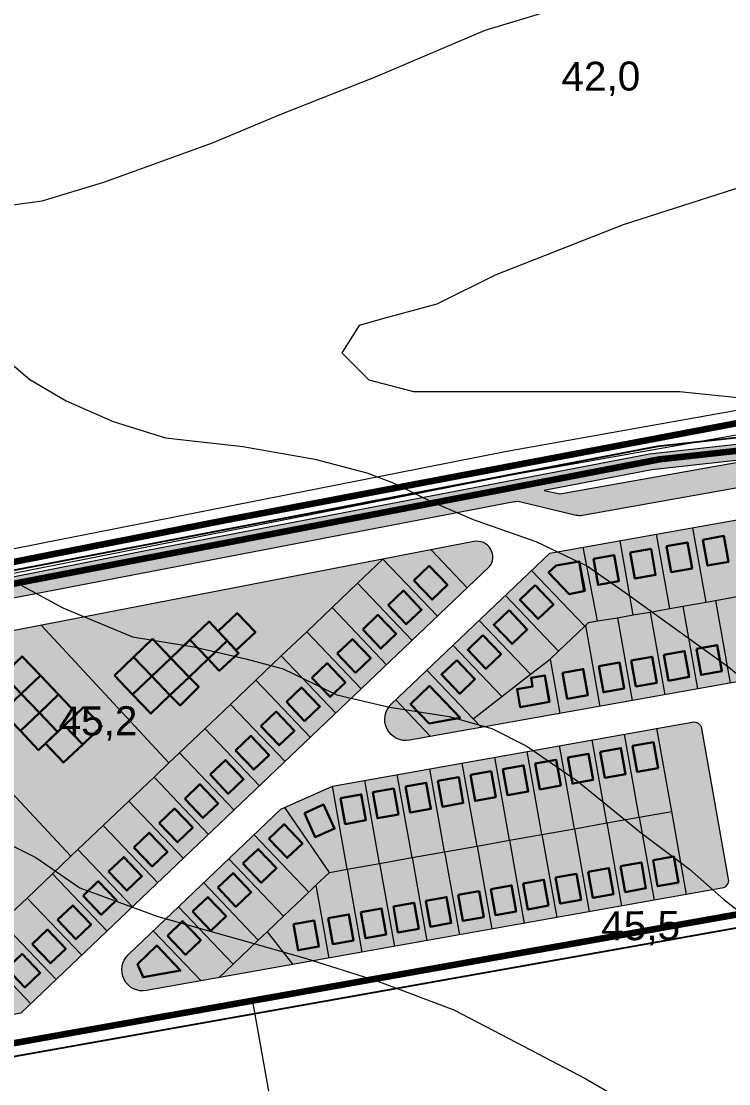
# Model space of a CAD drawing. Header units: metres. Extents: x 783184 to 1587399, y 282652 to 580595.
# Drawn here: x 785685 to 785953.2, y 289408.8 to 289811.7 of the extents above; entities that cross this region are included whole.
import ezdxf

# ---------------------------------------------------------------- set-up
doc = ezdxf.new("R2010")
doc.units = ezdxf.units.M
doc.header["$LTSCALE"] = 0.5
doc.linetypes.add('CACHE', pattern=[0.375, 0.25, -0.125])
for name, color, linetype in [('cladiri', 18, 'CONTINUOUS'), ('curbe  de nivelI', 7, 'CONTINUOUS'), ('drumuri extravilan', 7, 'CONTINUOUS'), ('institutii publice servicii', 20, 'CONTINUOUS'), ('Limita intravilan existent', 1, 'CONTINUOUS'), ('Limita intravilan propus', 5, 'CONTINUOUS'), ('locuinte si functiuni complementare', 51, 'CONTINUOUS'), ('proprietati extravilan', 7, 'CONTINUOUS'), ('spatii verzi', 90, 'CONTINUOUS'), ('strazi', 7, 'CONTINUOUS')]:
    doc.layers.add(name, color=color, linetype=linetype)
doc.layers.add('cote de nivel', color=1, linetype='CONTINUOUS', lineweight=211)
doc.layers.add('Limite proprietati', color=7, linetype='CONTINUOUS', lineweight=5)
doc.styles.add('arial', font='arial.ttf')

msp = doc.modelspace()

# ---------------------------------------------------------------- hatches: boundary and pattern name
at = {"layer": 'cladiri', "linetype": 'ByBlock', "lineweight": 30}
h = msp.add_hatch(color=0, dxfattribs=at)
h.dxf.hatch_style = 1
h.paths.add_polyline_path([(785951.33228, 289616.53032), (785943.45654, 289615.12581), (785945.21218, 289605.28113), (785953.08792, 289606.68564)])
h = msp.add_hatch(color=0, dxfattribs=at)
h.dxf.hatch_style = 1
h.paths.add_polyline_path([(785937.54836, 289614.08011), (785929.67261, 289612.6756), (785931.42825, 289602.83092), (785939.304, 289604.23543)])
h = msp.add_hatch(color=0, dxfattribs=at)
h.dxf.hatch_style = 1
h.paths.add_polyline_path([(785909.84717, 289609.21988), (785901.97142, 289607.81537), (785903.72706, 289597.97069), (785911.60281, 289599.3752)])
h = msp.add_hatch(color=0, dxfattribs=at)
h.dxf.hatch_style = 1
h.paths.add_polyline_path([(785923.76633, 289611.61927), (785915.89059, 289610.21476), (785917.64622, 289600.37008), (785925.52197, 289601.77459)])
h = msp.add_hatch(color=0, dxfattribs=at)
h.dxf.hatch_style = 1
h.paths.add_polyline_path([(785839.68174, 289605.18639), (785833.89123, 289599.66642), (785840.79119, 289592.42829), (785846.5817, 289597.94826)])
h = msp.add_hatch(color=0, dxfattribs=at)
h.dxf.hatch_style = 1
h.paths.add_polyline_path([(785896.46446, 289606.89336), (785887.77927, 289605.34613), (785884.93505, 289602.63694), (785892.6775, 289594.5086), (785898.46999, 289595.63556)])
h = msp.add_hatch(color=0, dxfattribs=at)
h.dxf.hatch_style = 1
h.paths.add_polyline_path([(785829.88874, 289595.79541), (785824.09823, 289590.27544), (785830.9982, 289583.03731), (785836.7887, 289588.55728)])
h = msp.add_hatch(color=0, dxfattribs=at)
h.dxf.hatch_style = 1
h.paths.add_polyline_path([(785879.87399, 289597.81834), (785874.08349, 289592.29838), (785880.98345, 289585.06024), (785886.77395, 289590.58021)])
h = msp.add_hatch(color=0, dxfattribs=at)
h.dxf.hatch_style = 1
h.paths.add_polyline_path([(785869.95817, 289588.36579), (785864.16766, 289582.84582), (785871.06762, 289575.60769), (785876.85813, 289581.12766)])
h = msp.add_hatch(color=0, dxfattribs=at)
h.dxf.hatch_style = 1
h.paths.add_polyline_path([(785763.09006, 289576.8054), (785756.1901, 289584.04353), (785748.95197, 289577.14357), (785755.85193, 289569.90544)])
h = msp.add_hatch(color=0, dxfattribs=at)
h.dxf.hatch_style = 1
h.paths.add_polyline_path([(785773.77817, 289580.08629), (785766.87821, 289587.32442), (785759.64008, 289580.42446), (785766.54004, 289573.18633)])
h = msp.add_hatch(color=0, dxfattribs=at)
h.dxf.hatch_style = 1
h.paths.add_polyline_path([(785820.25342, 289586.61026), (785814.46292, 289581.09029), (785821.36288, 289573.85216), (785827.15338, 289579.37213)])
h = msp.add_hatch(color=0, dxfattribs=at)
h.dxf.hatch_style = 1
h.paths.add_polyline_path([(785741.71384, 289570.2436), (785734.81388, 289577.48174), (785727.57575, 289570.58177), (785734.47571, 289563.34364)])
h = msp.add_hatch(color=0, dxfattribs=at)
h.dxf.hatch_style = 1
h.paths.add_polyline_path([(785755.85193, 289569.90544), (785748.95197, 289577.14357), (785741.71384, 289570.2436), (785748.6138, 289563.00547)])
h = msp.add_hatch(color=0, dxfattribs=at)
h.dxf.hatch_style = 1
h.paths.add_polyline_path([(785767.31508, 289572.08643), (785763.09006, 289576.8054), (785755.86905, 289569.88739), (785760.09227, 289565.43506)])
h = msp.add_hatch(color=0, dxfattribs=at)
h.dxf.hatch_style = 1
h.paths.add_polyline_path([(785810.61084, 289577.43274), (785804.82033, 289571.91277), (785811.72029, 289564.67464), (785817.5108, 289570.19461)])
h = msp.add_hatch(color=0, dxfattribs=at)
h.dxf.hatch_style = 1
h.paths.add_polyline_path([(785860.04234, 289578.91324), (785854.25183, 289573.39327), (785861.1518, 289566.15514), (785866.9423, 289571.6751)])
h = msp.add_hatch(color=0, dxfattribs=at)
h.dxf.hatch_style = 1
h.paths.add_polyline_path([(785936.51695, 289572.90602), (785928.6412, 289571.50151), (785930.39684, 289561.65682), (785938.27258, 289563.06133)])
h = msp.add_hatch(color=0, dxfattribs=at)
h.dxf.hatch_style = 1
h.paths.add_polyline_path([(785948.87734, 289575.10825), (785941.0016, 289573.70374), (785942.75724, 289563.85906), (785950.63298, 289565.26357)])
h = msp.add_hatch(color=0, dxfattribs=at)
h.dxf.hatch_style = 1
h.paths.add_polyline_path([(785692.24412, 289563.62263), (785685.34416, 289570.86076), (785678.10603, 289563.9608), (785685.00599, 289556.72266)])
h = msp.add_hatch(color=0, dxfattribs=at)
h.dxf.hatch_style = 1
h.paths.add_polyline_path([(785734.47571, 289563.34364), (785727.57575, 289570.58177), (785720.33762, 289563.68181), (785727.23758, 289556.44368)])
h = msp.add_hatch(color=0, dxfattribs=at)
h.dxf.hatch_style = 1
h.paths.add_polyline_path([(785748.6138, 289563.00547), (785741.71384, 289570.2436), (785734.47571, 289563.34364), (785741.37567, 289556.10551)])
h = msp.add_hatch(color=0, dxfattribs=at)
h.dxf.hatch_style = 1
h.paths.add_polyline_path([(785800.97552, 289568.24759), (785795.18501, 289562.72762), (785802.08497, 289555.48949), (785807.87548, 289561.00946)])
h = msp.add_hatch(color=0, dxfattribs=at)
h.dxf.hatch_style = 1
h.paths.add_polyline_path([(785850.11529, 289569.47245), (785844.32479, 289563.95248), (785851.22475, 289556.71435), (785857.01525, 289562.23432)])
h = msp.add_hatch(color=0, dxfattribs=at)
h.dxf.hatch_style = 1
h.paths.add_polyline_path([(785911.8091, 289568.50521), (785903.93335, 289567.1007), (785905.68899, 289557.25602), (785913.56473, 289558.66053)])
h = msp.add_hatch(color=0, dxfattribs=at)
h.dxf.hatch_style = 1
h.paths.add_polyline_path([(785924.15655, 289570.70378), (785916.28081, 289569.29927), (785918.03644, 289559.45459), (785925.91219, 289560.8591)])
h = msp.add_hatch(color=0, dxfattribs=at)
h.dxf.hatch_style = 1
h.paths.add_polyline_path([(785699.14408, 289556.3845), (785692.24412, 289563.62263), (785685.00599, 289556.72266), (785691.90595, 289549.48453)])
h = msp.add_hatch(color=0, dxfattribs=at)
h.dxf.hatch_style = 1
h.paths.add_polyline_path([(785883.48295, 289563.59269), (785878.34391, 289562.73555), (785878.8876, 289559.47585), (785872.9839, 289558.49117), (785874.13064, 289551.61581), (785885.15303, 289553.57965)])
h = msp.add_hatch(color=0, dxfattribs=at)
h.dxf.hatch_style = 1
h.paths.add_polyline_path([(785898.09499, 289566.06191), (785890.21925, 289564.6574), (785891.97488, 289554.81272), (785899.85063, 289556.21723)])
h = msp.add_hatch(color=0, dxfattribs=at)
h.dxf.hatch_style = 1
h.paths.add_polyline_path([(785741.37567, 289556.10551), (785734.47571, 289563.34364), (785727.23758, 289556.44368), (785734.13754, 289549.20555)])
h = msp.add_hatch(color=0, dxfattribs=at)
h.dxf.hatch_style = 1
h.paths.add_polyline_path([(785748.6138, 289563.00547), (785741.37567, 289556.10551), (785745.22182, 289552.27378), (785752.30299, 289559.34974)])
h = msp.add_hatch(color=0, dxfattribs=at)
h.dxf.hatch_style = 1
h.paths.add_polyline_path([(785839.83488, 289559.67793), (785832.62862, 289552.81378), (785839.62557, 289545.46809), (785851.37594, 289547.56163)])
h = msp.add_hatch(color=0, dxfattribs=at)
h.dxf.hatch_style = 1
h.paths.add_polyline_path([(785706.04404, 289549.14636), (785699.14408, 289556.3845), (785691.90595, 289549.48453), (785698.80591, 289542.2464)])
h = msp.add_hatch(color=0, dxfattribs=at)
h.dxf.hatch_style = 1
h.paths.add_polyline_path([(785791.31368, 289559.09654), (785785.52318, 289553.57657), (785792.42314, 289546.33844), (785798.21364, 289551.85841)])
h = msp.add_hatch(color=0, dxfattribs=at)
h.dxf.hatch_style = 1
h.paths.add_polyline_path([(785715.52917, 289544.37262), (785708.62921, 289551.61075), (785701.39108, 289544.71079), (785708.29104, 289537.47266)])
h = msp.add_hatch(color=0, dxfattribs=at)
h.dxf.hatch_style = 1
h.paths.add_polyline_path([(785698.80591, 289542.2464), (785691.90595, 289549.48453), (785684.66782, 289542.58457), (785691.56778, 289535.34644)])
h = msp.add_hatch(color=0, dxfattribs=at)
h.dxf.hatch_style = 1
h.paths.add_polyline_path([(785781.67523, 289549.90841), (785775.88473, 289544.38844), (785782.78469, 289537.15031), (785788.5752, 289542.67028)])
h = msp.add_hatch(color=0, dxfattribs=at)
h.dxf.hatch_style = 1
h.paths.add_polyline_path([(785708.29104, 289537.47266), (785701.39108, 289544.71079), (785694.15295, 289537.81083), (785701.05291, 289530.5727)])
h = msp.add_hatch(color=0, dxfattribs=at)
h.dxf.hatch_style = 1
h.paths.add_polyline_path([(785772.05503, 289540.70739), (785766.26453, 289535.18742), (785773.16449, 289527.94929), (785778.95499, 289533.46926)])
h = msp.add_hatch(color=0, dxfattribs=at)
h.dxf.hatch_style = 1
h.paths.add_polyline_path([(785912.37871, 289536.08461), (785904.50296, 289534.6801), (785906.2586, 289524.83542), (785914.13435, 289526.23993)])
h = msp.add_hatch(color=0, dxfattribs=at)
h.dxf.hatch_style = 1
h.paths.add_polyline_path([(785924.68175, 289538.2949), (785916.80601, 289536.89039), (785918.56164, 289527.04571), (785926.43739, 289528.45022)])
h = msp.add_hatch(color=0, dxfattribs=at)
h.dxf.hatch_style = 1
h.paths.add_polyline_path([(785762.40345, 289531.53931), (785756.61295, 289526.01934), (785763.51291, 289518.78121), (785769.30341, 289524.30118)])
h = msp.add_hatch(color=0, dxfattribs=at)
h.dxf.hatch_style = 1
h.paths.add_polyline_path([(785887.76631, 289531.69945), (785879.89056, 289530.29494), (785881.6462, 289520.45026), (785889.52194, 289521.85477)])
h = msp.add_hatch(color=0, dxfattribs=at)
h.dxf.hatch_style = 1
h.paths.add_polyline_path([(785900.07251, 289533.89203), (785892.19676, 289532.48752), (785893.9524, 289522.64284), (785901.82814, 289524.04735)])
h = msp.add_hatch(color=0, dxfattribs=at)
h.dxf.hatch_style = 1
h.paths.add_polyline_path([(785863.1539, 289527.31429), (785855.27816, 289525.90978), (785857.03379, 289516.0651), (785864.90954, 289517.46961)])
h = msp.add_hatch(color=0, dxfattribs=at)
h.dxf.hatch_style = 1
h.paths.add_polyline_path([(785875.4601, 289529.50687), (785867.58436, 289528.10236), (785869.34, 289518.25768), (785877.21574, 289519.66219)])
h = msp.add_hatch(color=0, dxfattribs=at)
h.dxf.hatch_style = 1
h.paths.add_polyline_path([(785850.8477, 289525.12171), (785842.97196, 289523.7172), (785844.72759, 289513.87252), (785852.60334, 289515.27703)])
h = msp.add_hatch(color=0, dxfattribs=at)
h.dxf.hatch_style = 1
h.paths.add_polyline_path([(785752.75896, 289522.36379), (785746.96846, 289516.84382), (785753.86842, 289509.60569), (785759.65892, 289515.12566)])
h = msp.add_hatch(color=0, dxfattribs=at)
h.dxf.hatch_style = 1
h.paths.add_polyline_path([(785826.2353, 289520.73655), (785818.35955, 289519.33204), (785820.11519, 289509.48736), (785827.99093, 289510.89187)])
h = msp.add_hatch(color=0, dxfattribs=at)
h.dxf.hatch_style = 1
h.paths.add_polyline_path([(785838.5415, 289522.92913), (785830.66575, 289521.52462), (785832.42139, 289511.67994), (785840.29714, 289513.08445)])
h = msp.add_hatch(color=0, dxfattribs=at)
h.dxf.hatch_style = 1
h.paths.add_polyline_path([(785813.9291, 289518.54397), (785806.05335, 289517.13946), (785807.80899, 289507.29478), (785815.68473, 289508.69929)])
h = msp.add_hatch(color=0, dxfattribs=at)
h.dxf.hatch_style = 1
h.paths.add_polyline_path([(785743.13818, 289513.16338), (785737.34767, 289507.64341), (785744.24763, 289500.40528), (785750.03814, 289505.92525)])
h = msp.add_hatch(color=0, dxfattribs=at)
h.dxf.hatch_style = 1
h.paths.add_polyline_path([(785799.63261, 289514.69875), (785792.34783, 289511.3924), (785796.48075, 289502.28642), (785803.76554, 289505.59276)])
h = msp.add_hatch(color=0, dxfattribs=at)
h.dxf.hatch_style = 1
h.paths.add_polyline_path([(785784.72046, 289507.18195), (785778.92995, 289501.66198), (785785.82992, 289494.42385), (785791.62042, 289499.94382)])
h = msp.add_hatch(color=0, dxfattribs=at)
h.dxf.hatch_style = 1
h.paths.add_polyline_path([(785733.50286, 289503.97823), (785727.71235, 289498.45826), (785734.61232, 289491.22013), (785740.40282, 289496.7401)])
h = msp.add_hatch(color=0, dxfattribs=at)
h.dxf.hatch_style = 1
h.paths.add_polyline_path([(785774.86179, 289497.79122), (785769.07129, 289492.27125), (785775.97125, 289485.03312), (785781.76176, 289490.55309)])
h = msp.add_hatch(color=0, dxfattribs=at)
h.dxf.hatch_style = 1
h.paths.add_polyline_path([(785723.86754, 289494.79308), (785718.07704, 289489.27311), (785724.977, 289482.03498), (785730.7675, 289487.55495)])
h = msp.add_hatch(color=0, dxfattribs=at)
h.dxf.hatch_style = 1
h.paths.add_polyline_path([(785920.09697, 289492.76759), (785912.22123, 289491.36308), (785913.97687, 289481.51839), (785921.85261, 289482.9229)])
h = msp.add_hatch(color=0, dxfattribs=at)
h.dxf.hatch_style = 1
h.paths.add_polyline_path([(785932.40318, 289494.96016), (785924.52743, 289493.55565), (785926.28307, 289483.71097), (785934.15881, 289485.11548)])
h = msp.add_hatch(color=0, dxfattribs=at)
h.dxf.hatch_style = 1
h.paths.add_polyline_path([(785765.30381, 289488.68711), (785759.5133, 289483.16714), (785766.41326, 289475.92901), (785772.20377, 289481.44898)])
h = msp.add_hatch(color=0, dxfattribs=at)
h.dxf.hatch_style = 1
h.paths.add_polyline_path([(785895.48457, 289488.38243), (785887.60883, 289486.97792), (785889.36446, 289477.13324), (785897.24021, 289478.53775)])
h = msp.add_hatch(color=0, dxfattribs=at)
h.dxf.hatch_style = 1
h.paths.add_polyline_path([(785907.79079, 289490.57491), (785899.91504, 289489.1704), (785901.67068, 289479.32572), (785909.54643, 289480.73023)])
h = msp.add_hatch(color=0, dxfattribs=at)
h.dxf.hatch_style = 1
h.paths.add_polyline_path([(785714.21769, 289485.62319), (785708.42719, 289480.10322), (785715.32715, 289472.86509), (785721.11766, 289478.38506)])
h = msp.add_hatch(color=0, dxfattribs=at)
h.dxf.hatch_style = 1
h.paths.add_polyline_path([(785870.87217, 289483.99727), (785862.99642, 289482.59276), (785864.75206, 289472.74808), (785872.6278, 289474.15259)])
h = msp.add_hatch(color=0, dxfattribs=at)
h.dxf.hatch_style = 1
h.paths.add_polyline_path([(785883.17837, 289486.18985), (785875.30262, 289484.78534), (785877.05826, 289474.94066), (785884.93401, 289476.34517)])
h = msp.add_hatch(color=0, dxfattribs=at)
h.dxf.hatch_style = 1
h.paths.add_polyline_path([(785755.74587, 289479.58294), (785749.95537, 289474.06297), (785756.85533, 289466.82484), (785762.64583, 289472.34481)])
h = msp.add_hatch(color=0, dxfattribs=at)
h.dxf.hatch_style = 1
h.paths.add_polyline_path([(785846.25976, 289479.61211), (785838.38402, 289478.2076), (785840.13966, 289468.36292), (785848.0154, 289469.76743)])
h = msp.add_hatch(color=0, dxfattribs=at)
h.dxf.hatch_style = 1
h.paths.add_polyline_path([(785858.56597, 289481.80469), (785850.69022, 289480.40018), (785852.44586, 289470.5555), (785860.3216, 289471.96001)])
h = msp.add_hatch(color=0, dxfattribs=at)
h.dxf.hatch_style = 1
h.paths.add_polyline_path([(785704.58237, 289476.43804), (785698.79187, 289470.91807), (785705.69183, 289463.67994), (785711.48233, 289469.19991)])
h = msp.add_hatch(color=0, dxfattribs=at)
h.dxf.hatch_style = 1
h.paths.add_polyline_path([(785821.64652, 289475.2268), (785813.77078, 289473.82229), (785815.52642, 289463.97761), (785823.40216, 289465.38212)])
h = msp.add_hatch(color=0, dxfattribs=at)
h.dxf.hatch_style = 1
h.paths.add_polyline_path([(785833.95356, 289477.41953), (785826.07782, 289476.01502), (785827.83346, 289466.17034), (785835.7092, 289467.57485)])
h = msp.add_hatch(color=0, dxfattribs=at)
h.dxf.hatch_style = 1
h.paths.add_polyline_path([(785809.20476, 289473.01007), (785801.32901, 289471.60556), (785803.08465, 289461.76088), (785810.96039, 289463.16539)])
h = msp.add_hatch(color=0, dxfattribs=at)
h.dxf.hatch_style = 1
h.paths.add_polyline_path([(785694.94705, 289467.25289), (785689.15655, 289461.73292), (785696.05651, 289454.49479), (785701.84702, 289460.01475)])
h = msp.add_hatch(color=0, dxfattribs=at)
h.dxf.hatch_style = 1
h.paths.add_polyline_path([(785746.18793, 289470.47877), (785740.39743, 289464.95881), (785747.29739, 289457.72068), (785753.0879, 289463.24064)])
h = msp.add_hatch(color=0, dxfattribs=at)
h.dxf.hatch_style = 1
h.paths.add_polyline_path([(785796.09591, 289470.67449), (785788.22017, 289469.26998), (785789.9758, 289459.4253), (785797.85155, 289460.82981)])
h = msp.add_hatch(color=0, dxfattribs=at)
h.dxf.hatch_style = 1
h.paths.add_polyline_path([(785736.42051, 289461.17321), (785729.05733, 289454.1596), (785731.21463, 289449.28346), (785745.34734, 289451.80146)])
h = msp.add_hatch(color=0, dxfattribs=at)
h.dxf.hatch_style = 1
h.paths.add_polyline_path([(785685.31174, 289458.06773), (785679.52123, 289452.54777), (785686.42119, 289445.30963), (785692.2117, 289450.8296)])
at = {"layer": 'institutii publice servicii', "linetype": 'ByBlock', "lineweight": 5}
h = msp.add_hatch(color=1, dxfattribs=at)
h.paths.add_polyline_path([(785597.1066, 289538.64633), (785567.98695, 289514.42925, 0.413912414), (785567.20634, 289505.98434), (785628.03372, 289432.68972, 0.114463848), (785634.14465, 289428.66052), (785668.87868, 289461.78719)])
h.paths.add_polyline_path([(785634.27507, 289569.55713), (785597.1066, 289538.64633), (785668.87868, 289461.78719), (785677.55285, 289470.0561), (785687.18687, 289479.24262), (785696.82219, 289488.42777), (785703.86157, 289495.15559)])
h.paths.add_polyline_path([(785692.5042, 289582.70282), (785637.2402, 289572.02306), (785634.27507, 289569.55713), (785703.86157, 289495.15559), (785706.45427, 289497.63355), (785706.45431, 289497.63351), (785716.10736, 289506.78281), (785725.76904, 289515.9403), (785735.43073, 289525.09779), (785740.94105, 289530.47472)])
h.paths.add_polyline_path([(785793.21533, 289580.23732), (785802.87718, 289589.39464), (785812.5125, 289598.57979), (785822.08588, 289607.74448), (785692.5042, 289582.70282), (785740.94105, 289530.47472), (785745.0127, 289534.35614), (785745.01272, 289534.35612), (785754.66813, 289543.52017), (785764.31493, 289552.67605), (785773.97036, 289561.84012), (785783.56205, 289571.08826), (785783.56212, 289571.08818)])
msp.add_hatch(color=1, dxfattribs=at).paths.add_polyline_path([(785735.07446, 289466.79632), (785725.60878, 289457.78003, 0.743310064), (785732.52971, 289444.11138), (785753.17817, 289447.79028)])
at = {"layer": 'locuinte si functiuni complementare', "linetype": 'ByBlock', "lineweight": 5}
msp.add_hatch(color=51, dxfattribs=at).paths.add_polyline_path([(786050.4179, 289638.73628), (786030.90825, 289635.92266), (785885.42056, 289610.00466), (785825.30049, 289552.73882, 0.743310064), (785832.22141, 289539.07016), (785893.38134, 289549.96694), (786084.09877, 289583.9468, 0.377301904), (786089.03923, 289590.14569), (786087.83393, 289614.89036), (786073.30999, 289612.96131), (786059.78174, 289611.1645), (786054.17768, 289610.42017)])
h = msp.add_hatch(color=51, dxfattribs=at)
h.paths.add_polyline_path([(785657.8435, 289451.26267), (785642.15857, 289436.30358), (785648.91675, 289429.21417), (785674.51428, 289433.77485)])
h.paths.add_polyline_path([(785667.91781, 289460.87078), (785657.8435, 289451.26267), (785674.51428, 289433.77485), (785684.96291, 289435.63647), (785688.58252, 289439.08571)])
h.paths.add_polyline_path([(785677.56145, 289470.0643), (785668.87868, 289461.78719), (785667.91781, 289460.87078), (785688.58252, 289439.08571), (785698.27318, 289448.32026)])
h.paths.add_polyline_path([(785687.18687, 289479.24262), (785677.56145, 289470.0643), (785698.27318, 289448.32026), (785707.91324, 289457.50659)])
h.paths.add_polyline_path([(785696.82219, 289488.42777), (785687.18687, 289479.24262), (785707.91324, 289457.50659), (785717.54716, 289466.68707)])
h.paths.add_polyline_path([(785706.45431, 289497.63351), (785706.44568, 289497.62533), (785703.86157, 289495.15559), (785696.82219, 289488.42777), (785717.54716, 289466.68707), (785727.18414, 289475.87047)])
h.paths.add_polyline_path([(785716.10736, 289506.78281), (785706.45431, 289497.63351), (785727.18414, 289475.87047), (785736.75872, 289484.9944)])
h.paths.add_polyline_path([(785725.77766, 289515.94847), (785716.10736, 289506.78281), (785736.75872, 289484.9944), (785746.46276, 289494.2417)])
h.paths.add_polyline_path([(785735.43073, 289525.09779), (785725.77766, 289515.94847), (785746.46276, 289494.2417), (785756.03284, 289503.36135)])
h.paths.add_polyline_path([(785745.01272, 289534.35612), (785745.00409, 289534.34794), (785740.94105, 289530.47472), (785735.43073, 289525.09779), (785756.03284, 289503.36135), (785765.73208, 289512.60407)])
h.paths.add_polyline_path([(785754.65952, 289543.512), (785745.01272, 289534.35612), (785765.73208, 289512.60407), (785775.36512, 289521.78371)])
h.paths.add_polyline_path([(785764.32355, 289552.68423), (785754.65952, 289543.512), (785775.36512, 289521.78371), (785785.00604, 289530.97087)])
h.paths.add_polyline_path([(785773.97896, 289561.84828), (785764.32355, 289552.68423), (785785.00604, 289530.97087), (785794.60414, 289540.11721)])
h.paths.add_polyline_path([(785783.56212, 289571.08818), (785783.5535, 289571.08001), (785773.9789, 289561.84835), (785794.60414, 289540.11721), (785804.28002, 289549.33767)])
h.paths.add_polyline_path([(785793.22396, 289580.2455), (785783.56212, 289571.08818), (785804.28002, 289549.33767), (785813.91699, 289558.52106)])
h.paths.add_polyline_path([(785802.87718, 289589.39464), (785793.22396, 289580.2455), (785813.91699, 289558.52106), (785823.49132, 289567.64476)])
h.paths.add_polyline_path([(785812.5125, 289598.57979), (785802.87718, 289589.39464), (785823.49132, 289567.64476), (785833.18702, 289576.88411)])
h.paths.add_polyline_path([(785822.08588, 289607.74448), (785812.5125, 289598.57979), (785833.18702, 289576.88411), (785842.83103, 289586.07421)])
h.paths.add_polyline_path([(785840.47524, 289611.29822), (785822.08588, 289607.74448), (785842.83103, 289586.07421), (785854.11131, 289596.82356)])
h.paths.add_polyline_path([(785856.64174, 289614.42239), (785840.47524, 289611.29822), (785854.11131, 289596.82356), (785862.45041, 289604.77016, 0.697536539)])
h = msp.add_hatch(color=51, dxfattribs=at)
h.paths.add_polyline_path([(785744.63239, 289475.90049), (785735.07446, 289466.79632), (785753.17817, 289447.79028), (785759.86925, 289448.98242), (785765.32368, 289454.1779)])
h.paths.add_polyline_path([(785754.19033, 289485.00465), (785744.63239, 289475.90049), (785765.32368, 289454.1779), (785774.88162, 289463.28207)])
h.paths.add_polyline_path([(785763.74826, 289494.10882), (785754.19033, 289485.00465), (785774.88162, 289463.28207), (785778.19059, 289466.43395), (785784.43955, 289472.38624)])
h.paths.add_polyline_path([(785773.3062, 289503.21299), (785763.74826, 289494.10882), (785784.43955, 289472.38624), (785793.99749, 289481.49041)])
h.paths.add_polyline_path([(785784.91361, 289513.54208), (785783.4657, 289512.89016), (785773.3062, 289503.21299), (785793.99749, 289481.49041), (785796.68504, 289484.05037), (785801.84979, 289488.96597)])
h.paths.add_polyline_path([(785802.96109, 289521.66791), (785784.91361, 289513.54208), (785801.84979, 289488.96597), (785808.57409, 289490.16403)])
h.paths.add_polyline_path([(785815.26729, 289523.86049), (785802.96109, 289521.66791), (785808.57409, 289490.16403), (785820.88029, 289492.35661)])
h.paths.add_polyline_path([(785827.57349, 289526.05307), (785815.26729, 289523.86049), (785820.88029, 289492.35661), (785833.1865, 289494.54919)])
h.paths.add_polyline_path([(785839.8797, 289528.24565), (785827.57349, 289526.05307), (785833.1865, 289494.54919), (785845.4927, 289496.74177)])
h.paths.add_polyline_path([(785852.1859, 289530.43823), (785839.8797, 289528.24565), (785845.4927, 289496.74177), (785857.7989, 289498.93435)])
h.paths.add_polyline_path([(785864.4921, 289532.63081), (785852.1859, 289530.43823), (785857.7989, 289498.93435), (785870.1051, 289501.12693)])
h.paths.add_polyline_path([(785876.7983, 289534.82338), (785864.4921, 289532.63081), (785870.1051, 289501.12693), (785882.4113, 289503.31951)])
h.paths.add_polyline_path([(785889.1045, 289537.01596), (785876.7983, 289534.82338), (785882.4113, 289503.31951), (785894.7175, 289505.51209)])
h.paths.add_polyline_path([(785901.4107, 289539.20854), (785889.1045, 289537.01596), (785894.7175, 289505.51209), (785907.02371, 289507.70467)])
h.paths.add_polyline_path([(785913.71691, 289541.40112), (785901.4107, 289539.20854), (785907.02371, 289507.70467), (785919.32991, 289509.89724)])
h.paths.add_polyline_path([(785926.02311, 289543.5937), (785913.71691, 289541.40112), (785919.32991, 289509.89724), (785931.63611, 289512.08982)])
h.paths.add_polyline_path([(785931.63611, 289512.08982), (785919.32991, 289509.89724), (785924.94422, 289478.386), (785937.25057, 289480.57776)])
h.paths.add_polyline_path([(785919.32991, 289509.89724), (785907.02371, 289507.70467), (785912.63788, 289476.19424), (785924.94422, 289478.386)])
h.paths.add_polyline_path([(785907.02371, 289507.70467), (785894.7175, 289505.51209), (785900.33153, 289474.00248), (785912.63788, 289476.19424)])
h.paths.add_polyline_path([(785894.7175, 289505.51209), (785882.4113, 289503.31951), (785888.02518, 289471.81072), (785900.33153, 289474.00248)])
h.paths.add_polyline_path([(785882.4113, 289503.31951), (785870.1051, 289501.12693), (785875.71883, 289469.61896), (785888.02518, 289471.81072)])
h.paths.add_polyline_path([(785870.1051, 289501.12693), (785857.7989, 289498.93435), (785863.41248, 289467.4272), (785875.71883, 289469.61896)])
h.paths.add_polyline_path([(785857.7989, 289498.93435), (785845.4927, 289496.74177), (785851.10614, 289465.23544), (785863.41248, 289467.4272)])
h.paths.add_polyline_path([(785845.4927, 289496.74177), (785833.1865, 289494.54919), (785838.79769, 289463.0433), (785851.10614, 289465.23544)])
h.paths.add_polyline_path([(785833.1865, 289494.54919), (785820.88029, 289492.35661), (785826.49344, 289460.85192), (785838.79769, 289463.0433)])
h.paths.add_polyline_path([(785820.88029, 289492.35661), (785808.57409, 289490.16403), (785814.185, 289458.65979), (785826.49344, 289460.85192)])
h.paths.add_polyline_path([(785808.57409, 289490.16403), (785801.84979, 289488.96597), (785796.68504, 289484.05037), (785801.60809, 289456.41897), (785814.185, 289458.65979)])
h.paths.add_polyline_path([(785796.68504, 289484.05037), (785793.99749, 289481.49041), (785784.43955, 289472.38624), (785778.19059, 289466.43395), (785787.9694, 289453.98899), (785801.60809, 289456.41897)])
h.paths.add_polyline_path([(785778.19059, 289466.43395), (785774.88162, 289463.28207), (785765.32368, 289454.1779), (785759.86925, 289448.98242), (785787.9694, 289453.98899)])
at = {"layer": 'spatii verzi', "linetype": 'ByBlock', "lineweight": 30}
h = msp.add_hatch(color=3, dxfattribs=at)
h.paths.add_polyline_path([(786092.33315, 289657.01822), (786238.17754, 289637.68718), (786352.52831, 289609.09352, -0.20098885), (786354.38536, 289607.70589), (786362.19179, 289594.45497), (786401.73073, 289584.70883), (786408.26202, 289564.50566, 0.814766821), (786411.5704, 289600.64259), (786358.03693, 289619.65098), (786242.26587, 289648.90601), (786105.37587, 289667.75601), (785923.18587, 289647.58601), (785850.11569, 289633.53384), (785730.2339, 289610.4793), (785590.1126, 289582.70689), (785543.31797, 289569.39109, 0.472528953), (785536.46058, 289547.7583), (785551.51961, 289524.99651, 0.446588527), (785560.36009, 289523.69395), (785631.90481, 289583.19343), (785661.50601, 289589.11561), (785871.86052, 289629.56901, -0.106668561), (785874.39112, 289629.51196), (785895.40102, 289624.48, 0.103207139), (785897.85083, 289624.40798), (786028.98863, 289647.76962)])
h.paths.add_polyline_path([(785967.37275, 289646.44122), (785889.20476, 289632.51414), (785883.22719, 289633.79159), (785924.08396, 289641.64878)], flags=16)
h.paths.add_polyline_path([(786438.08733, 289571.37166, -0.60346488), (786434.82658, 289575.56055), (786434.84444, 289575.60005), (786436.1394, 289581.74647), (786435.49507, 289588.29223), (786433.87641, 289593.95323, -0.57826152), (786437.49672, 289597.68632), (786467.77425, 289590.02513), (786474.80514, 289588.40385, -0.492983287), (786476.78099, 289584.07422), (786475.74944, 289582.13048), (786471.94003, 289580.13206), (786458.5386, 289575.02089)])
at = {"layer": 'spatii verzi', "linetype": 'ByBlock', "lineweight": 5}
msp.add_hatch(color=3, dxfattribs=at).paths.add_polyline_path([(785942.89956, 289543.5524, 0.414301062), (785939.4197, 289545.98055), (785926.02311, 289543.5937), (785931.63611, 289512.08982), (785937.25057, 289480.57776), (785950.63007, 289482.96064, 0.414145564), (785953.05769, 289486.4395)])

# ---------------------------------------------------------------- linework, layer by layer
at = {"layer": 'cladiri', "color": 0, "linetype": 'ByBlock', "lineweight": 30}
for points in [[(785943.45654, 289615.12581), (785945.21218, 289605.28113), (785953.08792, 289606.68564), (785951.33228, 289616.53032), (785943.45654, 289615.12581)], [(785929.67261, 289612.6756), (785931.42825, 289602.83092), (785939.304, 289604.23543), (785937.54836, 289614.08011), (785929.67261, 289612.6756)], [(785901.97142, 289607.81537), (785903.72706, 289597.97069), (785911.60281, 289599.3752), (785909.84717, 289609.21988), (785901.97142, 289607.81537)], [(785915.89059, 289610.21476), (785917.64622, 289600.37008), (785925.52197, 289601.77459), (785923.76633, 289611.61927), (785915.89059, 289610.21476)], [(785833.89123, 289599.66642), (785840.79119, 289592.42829), (785846.5817, 289597.94826), (785839.68174, 289605.18639), (785833.89123, 289599.66642)], [(785884.93505, 289602.63694), (785887.77927, 289605.34613), (785896.46446, 289606.89336), (785898.64798, 289595.67018), (785892.6775, 289594.5086), (785884.93505, 289602.63694)], [(785824.09823, 289590.27544), (785830.9982, 289583.03731), (785836.7887, 289588.55728), (785829.88874, 289595.79541), (785824.09823, 289590.27544)], [(785879.87399, 289597.81834), (785886.77395, 289590.58021), (785880.98345, 289585.06024), (785874.08349, 289592.29838), (785879.87399, 289597.81834)], [(785869.95817, 289588.36579), (785876.85813, 289581.12766), (785871.06762, 289575.60769), (785864.16766, 289582.84582), (785869.95817, 289588.36579)], [(785748.95197, 289577.14357), (785756.1901, 289584.04353), (785763.09006, 289576.8054), (785755.85193, 289569.90544), (785748.95197, 289577.14357)], [(785759.64008, 289580.42446), (785766.87821, 289587.32442), (785773.77817, 289580.08629), (785766.54004, 289573.18633), (785759.64008, 289580.42446)], [(785814.46292, 289581.09029), (785821.36288, 289573.85216), (785827.15338, 289579.37213), (785820.25342, 289586.61026), (785814.46292, 289581.09029)], [(785727.57575, 289570.58177), (785734.81388, 289577.48174), (785741.71384, 289570.2436), (785734.47571, 289563.34364), (785727.57575, 289570.58177)], [(785741.71384, 289570.2436), (785748.95197, 289577.14357), (785755.85193, 289569.90544), (785748.6138, 289563.00547), (785741.71384, 289570.2436)], [(785755.86905, 289569.88739), (785763.09006, 289576.8054), (785767.38034, 289572.14653), (785760.09227, 289565.43506), (785755.86905, 289569.88739)], [(785804.82033, 289571.91277), (785811.72029, 289564.67464), (785817.5108, 289570.19461), (785810.61084, 289577.43274), (785804.82033, 289571.91277)], [(785860.04234, 289578.91324), (785866.9423, 289571.6751), (785861.1518, 289566.15514), (785854.25183, 289573.39327), (785860.04234, 289578.91324)], [(785928.6412, 289571.50151), (785930.39684, 289561.65682), (785938.27258, 289563.06133), (785936.51695, 289572.90602), (785928.6412, 289571.50151)], [(785941.0016, 289573.70374), (785942.75724, 289563.85906), (785950.63298, 289565.26357), (785948.87734, 289575.10825), (785941.0016, 289573.70374)], [(785678.10603, 289563.9608), (785685.34416, 289570.86076), (785692.24412, 289563.62263), (785685.00599, 289556.72266), (785678.10603, 289563.9608)], [(785720.33762, 289563.68181), (785727.57575, 289570.58177), (785734.47571, 289563.34364), (785727.23758, 289556.44368), (785720.33762, 289563.68181)], [(785734.47571, 289563.34364), (785741.71384, 289570.2436), (785748.6138, 289563.00547), (785741.37567, 289556.10551), (785734.47571, 289563.34364)], [(785795.18501, 289562.72762), (785802.08497, 289555.48949), (785807.87548, 289561.00946), (785800.97552, 289568.24759), (785795.18501, 289562.72762)], [(785850.11529, 289569.47245), (785857.01525, 289562.23432), (785851.22475, 289556.71435), (785844.32479, 289563.95248), (785850.11529, 289569.47245)], [(785903.93335, 289567.1007), (785905.68899, 289557.25602), (785913.56473, 289558.66053), (785911.8091, 289568.50521), (785903.93335, 289567.1007)], [(785916.28081, 289569.29927), (785918.03644, 289559.45459), (785925.91219, 289560.8591), (785924.15655, 289570.70378), (785916.28081, 289569.29927)], [(785685.00599, 289556.72266), (785692.24412, 289563.62263), (785699.14408, 289556.3845), (785691.90595, 289549.48453), (785685.00599, 289556.72266)], [(785878.34391, 289562.73555), (785883.48295, 289563.59269), (785885.26345, 289553.59933), (785874.13064, 289551.61581), (785872.9839, 289558.49117), (785878.8876, 289559.47585), (785878.34391, 289562.73555)], [(785890.21925, 289564.6574), (785891.97488, 289554.81272), (785899.85063, 289556.21723), (785898.09499, 289566.06191), (785890.21925, 289564.6574)], [(785727.23758, 289556.44368), (785734.47571, 289563.34364), (785741.37567, 289556.10551), (785734.13754, 289549.20555), (785727.23758, 289556.44368)], [(785748.6138, 289563.00547), (785752.30299, 289559.34974), (785745.22182, 289552.27378), (785741.37567, 289556.10551), (785748.6138, 289563.00547)], [(785832.62862, 289552.81378), (785839.83488, 289559.67793), (785851.37594, 289547.56163), (785839.62557, 289545.46809), (785832.62862, 289552.81378)], [(785677.76786, 289549.8227), (785685.00599, 289556.72266), (785691.90595, 289549.48453), (785684.66782, 289542.58457), (785677.76786, 289549.8227)], [(785691.90595, 289549.48453), (785699.14408, 289556.3845), (785706.04404, 289549.14636), (785698.80591, 289542.2464), (785691.90595, 289549.48453)], [(785785.52318, 289553.57657), (785792.42314, 289546.33844), (785798.21364, 289551.85841), (785791.31368, 289559.09654), (785785.52318, 289553.57657)], [(785701.39108, 289544.71079), (785708.62921, 289551.61075), (785715.52917, 289544.37262), (785708.29104, 289537.47266), (785701.39108, 289544.71079)], [(785684.66782, 289542.58457), (785691.90595, 289549.48453), (785698.80591, 289542.2464), (785691.56778, 289535.34644), (785684.66782, 289542.58457)], [(785775.88473, 289544.38844), (785782.78469, 289537.15031), (785788.5752, 289542.67028), (785781.67523, 289549.90841), (785775.88473, 289544.38844)], [(785694.15295, 289537.81083), (785701.39108, 289544.71079), (785708.29104, 289537.47266), (785701.05291, 289530.5727), (785694.15295, 289537.81083)], [(785766.26453, 289535.18742), (785773.16449, 289527.94929), (785778.95499, 289533.46926), (785772.05503, 289540.70739), (785766.26453, 289535.18742)], [(785904.50296, 289534.6801), (785906.2586, 289524.83542), (785914.13435, 289526.23993), (785912.37871, 289536.08461), (785904.50296, 289534.6801)], [(785916.80601, 289536.89039), (785918.56164, 289527.04571), (785926.43739, 289528.45022), (785924.68175, 289538.2949), (785916.80601, 289536.89039)], [(785756.61295, 289526.01934), (785763.51291, 289518.78121), (785769.30341, 289524.30118), (785762.40345, 289531.53931), (785756.61295, 289526.01934)], [(785879.89056, 289530.29494), (785881.6462, 289520.45026), (785889.52194, 289521.85477), (785887.76631, 289531.69945), (785879.89056, 289530.29494)], [(785892.19676, 289532.48752), (785893.9524, 289522.64284), (785901.82814, 289524.04735), (785900.07251, 289533.89203), (785892.19676, 289532.48752)], [(785855.27816, 289525.90978), (785857.03379, 289516.0651), (785864.90954, 289517.46961), (785863.1539, 289527.31429), (785855.27816, 289525.90978)], [(785867.58436, 289528.10236), (785869.34, 289518.25768), (785877.21574, 289519.66219), (785875.4601, 289529.50687), (785867.58436, 289528.10236)], [(785842.97196, 289523.7172), (785844.72759, 289513.87252), (785852.60334, 289515.27703), (785850.8477, 289525.12171), (785842.97196, 289523.7172)], [(785746.96846, 289516.84382), (785753.86842, 289509.60569), (785759.65892, 289515.12566), (785752.75896, 289522.36379), (785746.96846, 289516.84382)], [(785818.35955, 289519.33204), (785820.11519, 289509.48736), (785827.99093, 289510.89187), (785826.2353, 289520.73655), (785818.35955, 289519.33204)], [(785830.66575, 289521.52462), (785832.42139, 289511.67994), (785840.29714, 289513.08445), (785838.5415, 289522.92913), (785830.66575, 289521.52462)], [(785806.05335, 289517.13946), (785807.80899, 289507.29478), (785815.68473, 289508.69929), (785813.9291, 289518.54397), (785806.05335, 289517.13946)], [(785737.34767, 289507.64341), (785744.24763, 289500.40528), (785750.03814, 289505.92525), (785743.13818, 289513.16338), (785737.34767, 289507.64341)], [(785792.34783, 289511.3924), (785796.48075, 289502.28642), (785803.76554, 289505.59276), (785799.63261, 289514.69875), (785792.34783, 289511.3924)], [(785778.92995, 289501.66198), (785785.82992, 289494.42385), (785791.62042, 289499.94382), (785784.72046, 289507.18195), (785778.92995, 289501.66198)], [(785727.71235, 289498.45826), (785734.61232, 289491.22013), (785740.40282, 289496.7401), (785733.50286, 289503.97823), (785727.71235, 289498.45826)], [(785769.07129, 289492.27125), (785775.97125, 289485.03312), (785781.76176, 289490.55309), (785774.86179, 289497.79122), (785769.07129, 289492.27125)], [(785718.07704, 289489.27311), (785724.977, 289482.03498), (785730.7675, 289487.55495), (785723.86754, 289494.79308), (785718.07704, 289489.27311)], [(785912.22123, 289491.36308), (785913.97687, 289481.51839), (785921.85261, 289482.9229), (785920.09697, 289492.76759), (785912.22123, 289491.36308)], [(785924.52743, 289493.55565), (785926.28307, 289483.71097), (785934.15881, 289485.11548), (785932.40318, 289494.96016), (785924.52743, 289493.55565)], [(785759.5133, 289483.16714), (785766.41326, 289475.92901), (785772.20377, 289481.44898), (785765.30381, 289488.68711), (785759.5133, 289483.16714)], [(785887.60883, 289486.97792), (785889.36446, 289477.13324), (785897.24021, 289478.53775), (785895.48457, 289488.38243), (785887.60883, 289486.97792)], [(785899.91504, 289489.1704), (785901.67068, 289479.32572), (785909.54643, 289480.73023), (785907.79079, 289490.57491), (785899.91504, 289489.1704)], [(785708.42719, 289480.10322), (785715.32715, 289472.86509), (785721.11766, 289478.38506), (785714.21769, 289485.62319), (785708.42719, 289480.10322)], [(785862.99642, 289482.59276), (785864.75206, 289472.74808), (785872.6278, 289474.15259), (785870.87217, 289483.99727), (785862.99642, 289482.59276)], [(785875.30262, 289484.78534), (785877.05826, 289474.94066), (785884.93401, 289476.34517), (785883.17837, 289486.18985), (785875.30262, 289484.78534)], [(785749.95537, 289474.06297), (785756.85533, 289466.82484), (785762.64583, 289472.34481), (785755.74587, 289479.58294), (785749.95537, 289474.06297)], [(785838.38402, 289478.2076), (785840.13966, 289468.36292), (785848.0154, 289469.76743), (785846.25976, 289479.61211), (785838.38402, 289478.2076)], [(785850.69022, 289480.40018), (785852.44586, 289470.5555), (785860.3216, 289471.96001), (785858.56597, 289481.80469), (785850.69022, 289480.40018)], [(785698.79187, 289470.91807), (785705.69183, 289463.67994), (785711.48233, 289469.19991), (785704.58237, 289476.43804), (785698.79187, 289470.91807)], [(785813.77078, 289473.82229), (785815.52642, 289463.97761), (785823.40216, 289465.38212), (785821.64652, 289475.2268), (785813.77078, 289473.82229)], [(785826.07782, 289476.01502), (785827.83346, 289466.17034), (785835.7092, 289467.57485), (785833.95356, 289477.41953), (785826.07782, 289476.01502)], [(785801.32901, 289471.60556), (785803.08465, 289461.76088), (785810.96039, 289463.16539), (785809.20476, 289473.01007), (785801.32901, 289471.60556)], [(785689.15655, 289461.73292), (785696.05651, 289454.49479), (785701.84702, 289460.01475), (785694.94705, 289467.25289), (785689.15655, 289461.73292)], [(785740.39743, 289464.95881), (785747.29739, 289457.72068), (785753.0879, 289463.24064), (785746.18793, 289470.47877), (785740.39743, 289464.95881)], [(785788.22017, 289469.26998), (785789.9758, 289459.4253), (785797.85155, 289460.82981), (785796.09591, 289470.67449), (785788.22017, 289469.26998)], [(785729.05733, 289454.1596), (785736.42051, 289461.17321), (785745.34734, 289451.80146), (785731.21463, 289449.28346), (785729.05733, 289454.1596)], [(785679.52123, 289452.54777), (785686.42119, 289445.30963), (785692.2117, 289450.8296), (785685.31174, 289458.06773), (785679.52123, 289452.54777)]]:
    msp.add_lwpolyline(points, dxfattribs=at)
at = {"layer": 'cladiri'}
for points in [[(785887.77927, 289605.34613), (785884.93505, 289602.63694), (785892.6775, 289594.5086), (785898.46999, 289595.63556), (785896.46446, 289606.89336), (785887.77927, 289605.34613)], [(785832.62862, 289552.81378), (785839.83488, 289559.67793), (785851.37594, 289547.56163), (785839.62557, 289545.46809)], [(785729.05733, 289454.1596), (785731.21463, 289449.28346), (785745.34734, 289451.80146), (785736.42051, 289461.17321)]]:
    msp.add_lwpolyline(points, close=True, dxfattribs=at)
msp.add_lwpolyline([(785885.15303, 289553.57965), (785883.48295, 289563.59269), (785878.34391, 289562.73555), (785878.8876, 289559.47585), (785872.9839, 289558.49117), (785874.13064, 289551.61581), (785885.15303, 289553.57965)], dxfattribs=at)
at = {"layer": 'curbe  de nivelI', "color": 21, "lineweight": 5}
for points in [[(786212.22887, 290022.55447), (786200.87905, 290009.5563), (786189.0563, 290000.57577), (786170.1057, 289980.81217), (786159.46523, 289965.68705), (786150.7164, 289948.90761), (786142.44044, 289938.98175), (786134.8739, 289931.65551), (786123.52408, 289922.67499), (786057.5203, 289865.65123), (786047.53927, 289860.45554), (786015.22407, 289848.5598), (785990.89524, 289841.70145), (785967.39812, 289836.2979), (785942.02962, 289831.10218), (785906.56147, 289822.11467), (785860.81491, 289808.19011), (785819.22714, 289790.52467), (785783.04578, 289776.18448), (785757.32212, 289765.50407), (785716.15018, 289750.54039), (785692.86107, 289743.47422), (785676.22598, 289741.1881)], [(786109.92146, 289806.85799), (786065.02592, 289785.52548), (786034.11423, 289773.75585), (785968.40289, 289752.22018), (785913.20345, 289734.56573), (785864.62796, 289715.44003), (785842.54823, 289704.40598), (785823.41243, 289699.25675), (785813.10853, 289696.31436), (785806.48459, 289686.0159), (785816.78849, 289675.71744), (785833.71633, 289671.30384), (785866.09995, 289671.30384), (785897.01164, 289671.30384), (785934.54727, 289671.30384), (785956.627, 289669.09704), (785971.34688, 289661.741), (785983.12277, 289651.44255), (785999.31458, 289641.87971), (786015.50639, 289633.78806), (786043.4741, 289621.2828), (786070.70583, 289601.42151), (786085.42565, 289584.50264), (786103.08946, 289562.43455)], [(785673.52275, 289688.39956), (785688.28639, 289675.92981), (785702.01037, 289667.82447), (785719.89314, 289659.92699), (785739.72245, 289653.75097), (785769.0418, 289650.42572), (785796.28181, 289645.64563), (785816.03603, 289640.4499), (785826.01705, 289636.70902), (785840.36486, 289629.64281), (785856.37612, 289622.78446), (785880.08118, 289614.47131), (785899.6274, 289605.11902), (785913.97515, 289595.14321), (785953.21228, 289566.76483), (785982.94752, 289542.44883), (786022.87178, 289518.34067), (786035.1402, 289511.69018), (786057.80554, 289503.58484), (786075.06441, 289497.5578), (786099.33929, 289490.60926)], [(785684.42916, 289598.08123), (785700.78837, 289589.346), (785727.14991, 289578.26709), (785750.45617, 289574.45941), (785770.17686, 289569.97981), (785784.29506, 289566.17216), (785804.688, 289556.31702), (785824.63277, 289551.61345), (785847.26672, 289548.02977), (785863.40184, 289543.55017), (785876.62364, 289536.83077), (785895.79065, 289523.73359), (785920.21738, 289503.79936), (785938.36937, 289490.13657), (785951.36709, 289478.71359), (785962.57202, 289469.97836), (785973.55282, 289459.67528), (785986.55053, 289446.68446), (785998.87594, 289435.48545), (786021.95812, 289421.37469), (786036.74862, 289413.53538), (786053.33191, 289406.14406)], [(785674.25955, 289502.70711), (785690.4887, 289494.59682), (785707.19519, 289483.14699), (785736.7896, 289472.17425), (785767.33857, 289463.58688), (785792.63699, 289456.43073), (785819.84467, 289447.84336), (785848.96173, 289436.87062), (785872.82811, 289424.46665), (785899.08121, 289410.63145), (785926.28889, 289394.88793)]]:
    msp.add_lwpolyline(points, dxfattribs=at)
at = {"layer": 'drumuri extravilan', "color": 30, "lineweight": 140}
msp.add_lwpolyline([(785520.95404, 289574.94165), (785762.76851, 289622.70724), (785978.72646, 289663.61211), (786005.79013, 289667.50226), (786057.38912, 289673.07698), (786108.36489, 289673.07698), (786198.63933, 289662.51823), (786432.34341, 289608.40375), (786569.96995, 289573.98309), (786762.41798, 289524.7635), (786838.57654, 289511.59727), (786874.05377, 289513.05983), (786914.02978, 289520.75505), (787035.66517, 289709.62948), (787221.00021, 290033.30275), (787365.64271, 290268.96432), (787686.81462, 290673.75185), (787709.16888, 290715.90292), (787721.92635, 290750.00594), (787908.66972, 291267.68261), (788122.99455, 291883.76464)], dxfattribs=at)
at = {"layer": 'Limita intravilan existent', "color": 0, "lineweight": 50}
for points in [[(786410.56, 289623.51), (786390.142, 289610.391), (786246.06, 289646.8), (786109.21, 289665.524), (785926.98, 289645.48), (785663.76, 289594.86)], [(785636.305, 289416.059), (786530.136, 289575.194)]]:
    msp.add_lwpolyline(points, dxfattribs=at)
at = {"layer": 'Limita intravilan propus', "color": 0, "lineweight": 50}
for points in [[(785636.305, 289416.059), (786530.136, 289575.194), (786461.673, 289592.359), (786482.65, 289604.92), (786940.97, 289879.88), (786980.11, 289761.76), (786877.2, 289645.88), (786946.05, 289576.15), (786939.655, 289562.755), (786942.807, 289560.592), (786948.209, 289556.805), (786945.429, 289552.84), (786935.796, 289541.724), (786924.032, 289531.721), (786902.357, 289518.66), (786903.839, 289513.751), (786909.918, 289498.677), (786911.652, 289493.281), (786911.266, 289486.343), (786907.749, 289477.551), (786900.523, 289463.531), (786880.722, 289429.855), (786867.858, 289408.753)], [(786410.56, 289623.51), (786390.142, 289610.391), (786246.06, 289646.8), (786109.21, 289665.524), (785926.98, 289645.48), (785663.76, 289594.86)]]:
    msp.add_lwpolyline(points, dxfattribs=at)
at = {"layer": 'Limita intravilan propus', "color": 1, "lineweight": 211}
for points in [[(785636.305, 289416.059), (786530.136, 289575.194), (786461.673, 289592.359), (786482.65, 289604.92), (786940.97, 289879.88), (786980.11, 289761.76), (786877.2, 289645.88), (786946.05, 289576.15), (786939.655, 289562.755), (786942.807, 289560.592), (786948.209, 289556.805), (786945.429, 289552.84), (786935.796, 289541.724), (786924.032, 289531.721), (786902.357, 289518.66), (786903.839, 289513.751), (786909.918, 289498.677), (786911.652, 289493.281), (786911.266, 289486.343), (786907.749, 289477.551), (786900.523, 289463.531), (786880.722, 289429.855), (786867.858, 289408.753)], [(785636.305, 289416.059), (786530.136, 289575.194), (786461.673, 289592.359), (786482.65, 289604.92), (786940.97, 289879.88), (786980.11, 289761.76), (786877.2, 289645.88), (786946.05, 289576.15), (786939.655, 289562.755), (786942.807, 289560.592), (786948.209, 289556.805), (786945.429, 289552.84), (786935.796, 289541.724), (786924.032, 289531.721), (786902.357, 289518.66), (786903.839, 289513.751), (786909.918, 289498.677), (786911.652, 289493.281), (786911.266, 289486.343), (786907.749, 289477.551), (786900.523, 289463.531), (786880.722, 289429.855), (786867.858, 289408.753)], [(786410.56, 289623.51), (786390.142, 289610.391), (786246.06, 289646.8), (786109.21, 289665.524), (785926.98, 289645.48), (785663.76, 289594.86)], [(786410.56, 289623.51), (786390.142, 289610.391), (786246.06, 289646.8), (786109.21, 289665.524), (785926.98, 289645.48), (785663.76, 289594.86)]]:
    msp.add_lwpolyline(points, dxfattribs=at)
at = {"layer": 'Limita intravilan propus', "color": 0, "lineweight": 25}
for points in [[(785634.3196, 289410.6269), (786554.00359, 289574.36469), (786474.60106, 289594.27244), (786485.21869, 289600.63026), (786938.1878, 289872.3801), (786974.45687, 289762.92425), (786870.35216, 289645.69897)], [(785634.3196, 289410.6269), (786554.00359, 289574.36469), (786474.60106, 289594.27244), (786485.21869, 289600.63026), (786938.1878, 289872.3801), (786974.45687, 289762.92425), (786870.35216, 289645.69897)], [(786697.29783, 289801.36765), (786407.92183, 289627.75805), (786389.26404, 289615.77003), (786247.01435, 289651.71601), (786109.27656, 289670.56148), (785926.23333, 289650.42803), (785662.79741, 289599.7665)], [(786697.29783, 289801.36765), (786407.92183, 289627.75805), (786389.26404, 289615.77003), (786247.01435, 289651.71601), (786109.27656, 289670.56148), (785926.23333, 289650.42803), (785662.79741, 289599.7665)]]:
    msp.add_lwpolyline(points, dxfattribs=at)
at = {"layer": 'Limite proprietati', "color": 0, "linetype": 'ByBlock', "lineweight": 5}
for points in [[(785930.84759, 289588.99946), (785925.82339, 289617.20225)], [(785944.63007, 289591.45777), (785939.60639, 289619.65763)], [(785903.44154, 289584.32164), (785898.00851, 289612.24715)], [(785917.05533, 289586.59603), (785912.04038, 289614.74686)], [(785840.47524, 289611.29822), (785854.11131, 289596.82356)], [(785634.14465, 289428.66052), (785668.87868, 289461.78719), (785677.55285, 289470.0561), (785687.18687, 289479.24262), (785696.82219, 289488.42777), (785703.86157, 289495.15559), (785706.44568, 289497.62533), (785716.10736, 289506.78281), (785725.76904, 289515.9403), (785735.43073, 289525.09779), (785740.94105, 289530.47472), (785745.00409, 289534.34794), (785754.66813, 289543.52017), (785764.31493, 289552.67605), (785773.97036, 289561.84012), (785783.5535, 289571.08001), (785793.21533, 289580.23732), (785802.87718, 289589.39464), (785812.5125, 289598.57979), (785822.08588, 289607.74448)], [(785822.08588, 289607.74448), (785842.83103, 289586.07421)], [(785898.61259, 289582.27754), (785878.48998, 289603.40311)], [(785812.5125, 289598.57979), (785833.18702, 289576.88411)], [(785856.32628, 289547.22105), (785867.21709, 289555.65003), (785878.10789, 289564.07902), (785885.57114, 289569.85524), (785888.69302, 289572.82891), (785898.61259, 289582.27754), (785900.06991, 289583.66567), (785903.44154, 289584.32164), (785911.07738, 289585.52917), (785917.05533, 289586.59603), (785923.44696, 289587.67991), (785930.84759, 289588.99946), (785935.80692, 289589.88458), (785944.63041, 289591.45587), (785948.16747, 289592.08596), (785958.41343, 289593.91117)], [(785868.57041, 289593.95447), (785888.69302, 289572.82891)], [(785948.16747, 289592.08596), (785953.75435, 289560.72351)], [(785802.87718, 289589.39464), (785823.49132, 289567.64476)], [(785923.44696, 289587.67991), (785929.03445, 289556.3192)], [(785935.80707, 289589.88372), (785941.39484, 289558.52144)], [(785878.10789, 289564.07902), (785858.65084, 289584.50584)], [(785911.07738, 289585.52917), (785916.66733, 289554.11577)], [(785692.5042, 289582.70282), (785740.94105, 289530.47472)], [(785793.22396, 289580.2455), (785813.91699, 289558.52106)], [(785898.88142, 289582.53361), (785904.32901, 289551.92019)], [(785848.73127, 289575.05721), (785867.21709, 289555.65003)], [(785634.27507, 289569.55713), (785703.86157, 289495.15559)], [(785783.58862, 289571.06037), (785804.28002, 289549.33767)], [(785885.57114, 289569.85524), (785889.24587, 289549.23022)], [(785838.81171, 289565.60858), (785856.32628, 289547.22105), (785859.46645, 289543.92437)], [(785773.9789, 289561.84835), (785794.60414, 289540.11721)], [(785764.32355, 289552.68423), (785785.00604, 289530.97087)], [(785827.00781, 289554.36509), (785840.21929, 289540.49513)], [(785754.65952, 289543.512), (785775.36512, 289521.78371)], [(785937.24911, 289480.58595), (785931.63611, 289512.08982), (785926.02311, 289543.5937)], [(785919.32991, 289509.89724), (785913.71691, 289541.40112)], [(785894.7175, 289505.51209), (785889.1045, 289537.01596)], [(785907.02371, 289507.70467), (785901.4107, 289539.20854)], [(785745.01655, 289534.35209), (785765.73208, 289512.60407)], [(785870.1051, 289501.12693), (785864.4921, 289532.63081)], [(785882.4113, 289503.31951), (785876.7983, 289534.82338)], [(785845.4927, 289496.74177), (785839.8797, 289528.24565)], [(785857.7989, 289498.93435), (785852.1859, 289530.43823)], [(785735.43073, 289525.09779), (785756.03284, 289503.36135)], [(785820.88029, 289492.35661), (785815.26729, 289523.86049)], [(785833.1865, 289494.54919), (785827.57349, 289526.05307)], [(785808.57409, 289490.16403), (785802.96109, 289521.66791)], [(785725.77766, 289515.94847), (785746.46276, 289494.2417)], [(785759.86925, 289448.98242), (785765.32368, 289454.1779), (785774.88162, 289463.28207), (785778.19059, 289466.43395), (785784.43955, 289472.38624), (785793.99749, 289481.49041), (785796.68504, 289484.05037), (785801.84979, 289488.96597), (785808.57409, 289490.16403), (785820.88029, 289492.35661), (785833.1865, 289494.54919), (785845.4927, 289496.74177), (785857.7989, 289498.93435), (785870.1051, 289501.12693), (785882.4113, 289503.31951), (785894.7175, 289505.51209), (785907.02371, 289507.70467), (785919.32991, 289509.89724), (785931.63611, 289512.08982)], [(785801.84979, 289488.96597), (785784.91361, 289513.54208)], [(785907.02371, 289507.70467), (785912.63671, 289476.20079)], [(785919.32991, 289509.89724), (785924.94291, 289478.39337)], [(785716.10736, 289506.78281), (785736.75872, 289484.9944)], [(785793.99749, 289481.49041), (785773.30625, 289503.21293)], [(785882.4113, 289503.31951), (785888.0243, 289471.81563)], [(785894.7175, 289505.51209), (785900.33051, 289474.00821)], [(785870.1051, 289501.12693), (785875.7181, 289469.62305)], [(785706.48064, 289497.60586), (785727.17684, 289475.87813)], [(785845.4927, 289496.74177), (785851.1057, 289465.2379)], [(785857.7989, 289498.93435), (785863.4119, 289467.43047)], [(785784.43955, 289472.38624), (785763.74832, 289494.10876)], [(785820.88029, 289492.35661), (785826.4933, 289460.85274)], [(785833.1865, 289494.54919), (785838.79769, 289463.0433)], [(785696.82219, 289488.42777), (785717.54152, 289466.69298)], [(785808.57409, 289490.16403), (785814.185, 289458.65979)], [(785774.88162, 289463.28207), (785754.19033, 289485.00465)], [(785796.68504, 289484.05037), (785801.60809, 289456.41897)], [(785687.18687, 289479.24262), (785707.91324, 289457.50659)], [(785765.32368, 289454.1779), (785744.63239, 289475.90049)], [(785677.56145, 289470.0643), (785698.27318, 289448.32026)], [(785735.07446, 289466.79632), (785753.17817, 289447.79028)], [(785778.19059, 289466.43395), (785787.9694, 289453.98899)], [(785667.94068, 289460.84667), (785688.5904, 289439.0774)]]:
    msp.add_lwpolyline(points, dxfattribs=at)
at = {"layer": 'proprietati extravilan', "color": 0, "linetype": 'CACHE', "lineweight": 5}
msp.add_line((785203.97419, 289339.57093), (786529.77347, 289575.61225), dxfattribs=at)
at = {"layer": 'proprietati extravilan', "color": 0, "linetype": 'Continuous', "lineweight": 5}
msp.add_line((785772.54445, 289440.79748), (785817.49906, 289188.04527), dxfattribs=at)
at = {"layer": 'strazi', "color": 0, "lineweight": 20}
for points in [[(786917.81242, 289927.82388), (786917.96693, 289927.49459), (786927.89431, 289908.46894), (786436.27468, 289611.8268), (786352.24016, 289633.30428), (786277.11134, 289651.88246), (786241.7566, 289660.12141), (786185.34418, 289668.71894), (786142.48071, 289674.39656), (786110.76951, 289677.94827), (786077.00795, 289678.59714), (786036.54118, 289675.83944), (785993.84395, 289670.81069), (785869.04948, 289648.56981), (785054.15874, 289487.55602)], [(785055.90332, 289478.72673), (785870.71146, 289639.72419), (785995.16101, 289661.90361), (786037.37399, 289666.87532), (786077.22785, 289669.59125), (786110.18091, 289668.95792), (786141.38883, 289665.46258), (786184.07516, 289659.80842), (786240.05474, 289651.27686), (786275.0097, 289643.13107), (786350.0456, 289624.57587), (786588.82696, 289563.54832)], [(786358.03693, 289619.65098), (786242.26587, 289648.90601), (786105.37587, 289667.75601), (785923.18587, 289647.58601), (785850.11569, 289633.53384), (785730.2339, 289610.4793), (785590.1126, 289582.70689)]]:
    msp.add_lwpolyline(points, dxfattribs=at)
for points in [[(785661.50601, 289589.11561), (785871.86052, 289629.56901, -0.106668561), (785874.39112, 289629.51196), (785895.40102, 289624.48, 0.103207139), (785897.85083, 289624.40798), (786028.98863, 289647.76962), (786092.33315, 289657.01822), (786238.17754, 289637.68718), (786352.52831, 289609.09352, -0.20098885), (786354.38536, 289607.70589), (786381.4776, 289561.71853, 0.313376024), (786384.58862, 289560.28781), (786408.26202, 289564.50566, 0.814766821), (786411.5704, 289600.64259), (786358.03693, 289619.65098)], [(785885.42056, 289610.00466), (786030.90825, 289635.92266), (786079.89107, 289642.9868, -0.442188105), (786086.74041, 289637.34015), (786089.03923, 289590.14569, -0.377301904), (786084.09877, 289583.9468), (785893.38134, 289549.96694), (785832.22141, 289539.07016, -0.743310064), (785825.30049, 289552.73882), (785885.42056, 289610.00466)], [(785814.18709, 289458.66016), (785732.52971, 289444.11138, -0.743310064), (785725.60878, 289457.78003), (785783.4657, 289512.89016), (785802.96109, 289521.66791), (785939.4197, 289545.98055, -0.414301062), (785942.89956, 289543.5524), (785953.05769, 289486.4395, -0.414145564), (785950.63007, 289482.96064), (785814.18709, 289458.66016)]]:
    msp.add_lwpolyline(points, format="xyb", dxfattribs=at)
msp.add_lwpolyline([(785889.20476, 289632.51414), (785967.37275, 289646.44122), (785924.08396, 289641.64878), (785883.22719, 289633.79159)], close=True, dxfattribs=at)
msp.add_lwpolyline([(785637.2402, 289572.02306), (785567.98695, 289514.42925, 0.413912414), (785567.20634, 289505.98434), (785628.03372, 289432.68972, 0.211892441), (785640.16863, 289427.65553), (785684.96291, 289435.63647), (785862.45041, 289604.77016, 0.69753654), (785856.64174, 289614.42239), (785637.2402, 289572.02306)], format="xyb", close=True, dxfattribs=at)

# ---------------------------------------------------------------- texts
at = {"layer": 'cote de nivel', "color": 32, "lineweight": 30, "style": 'arial'}
for s, p in [('42,0', (785889.82827, 289785.30432)), ('45,2', (785699.17256, 289540.81154)), ('45,5', (785904.90902, 289463.16225))]:
    msp.add_text(s, height=11, rotation=0.3467557, dxfattribs=at).set_placement(p)

doc.saveas('drawing.dxf')
